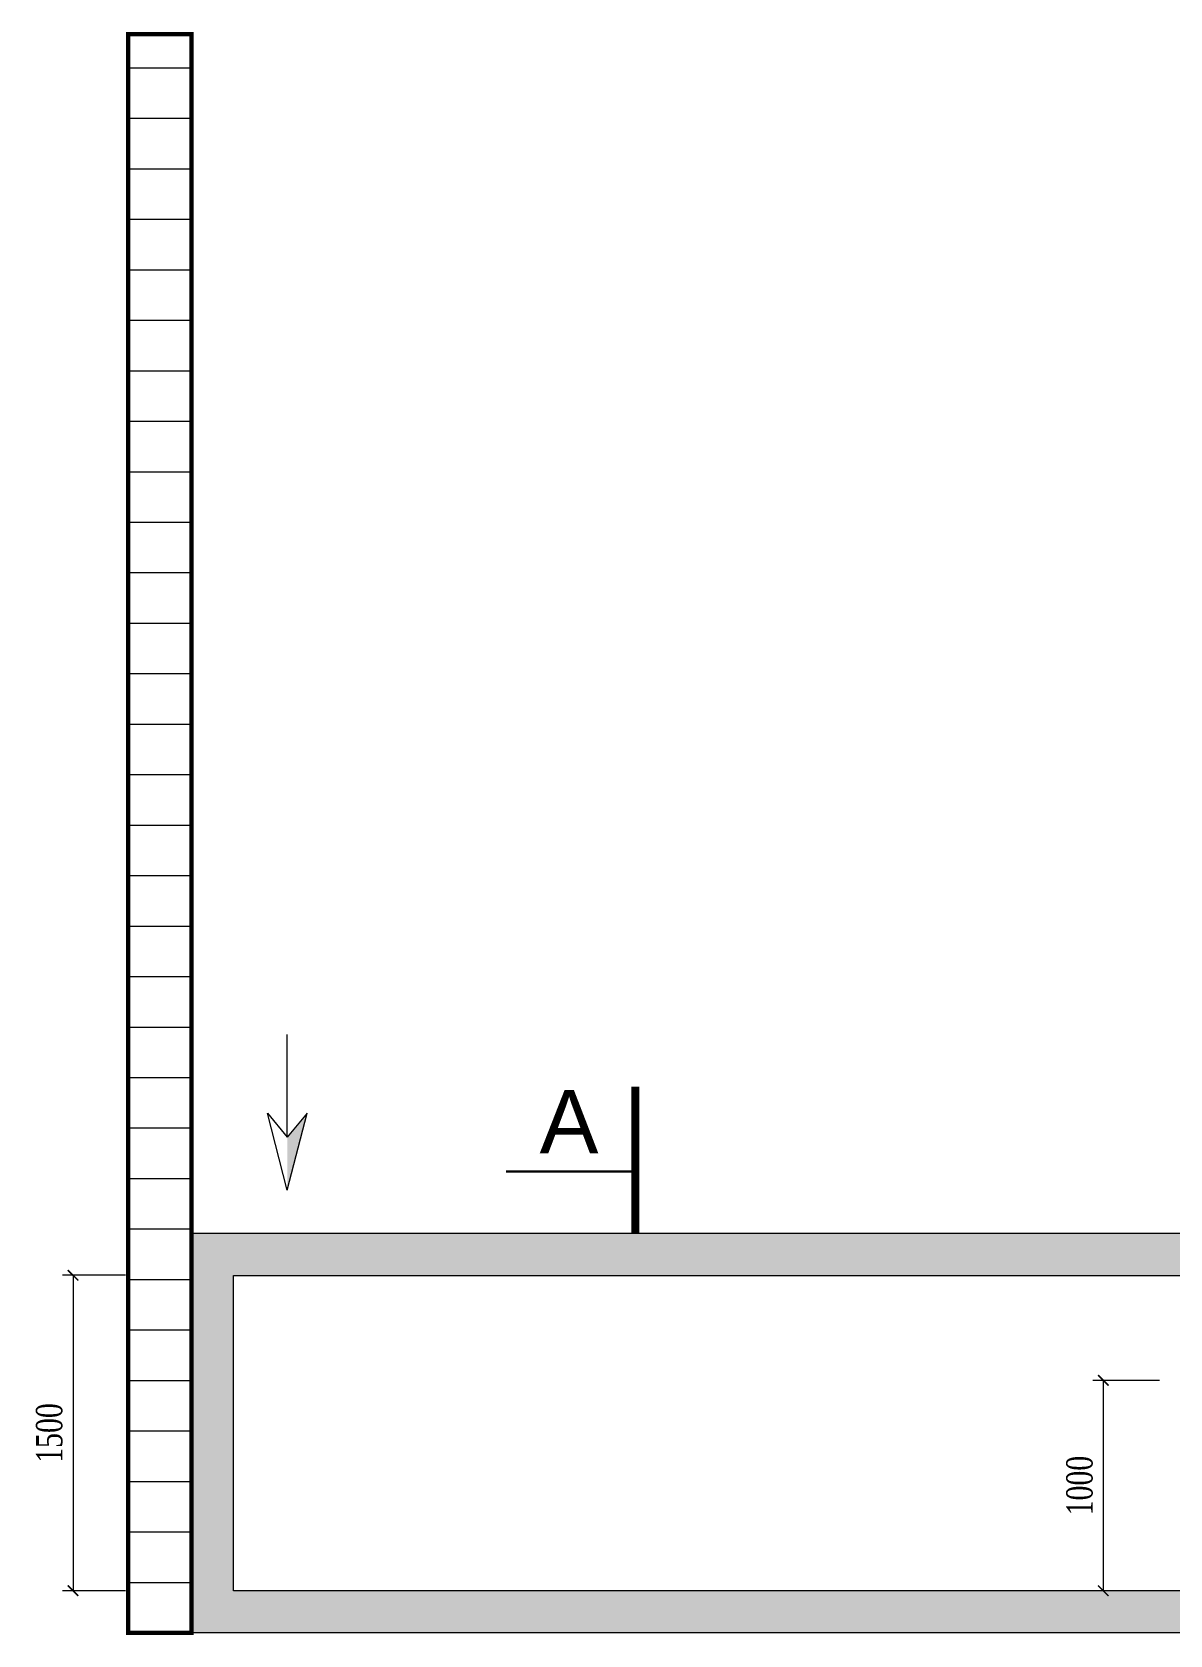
# Model space of a CAD drawing. Header units: millimetres. Extents: x -294625 to 2136527, y -251383 to 128331.
# Drawn here: x 1129285 to 1134692, y -213074 to -205454 of the extents above; entities that cross this region are included whole.
import ezdxf

# ---------------------------------------------------------------- set-up
doc = ezdxf.new("R2010")
doc.units = ezdxf.units.MM
doc.linetypes.add('CONTINOUS', pattern=[0])
doc.linetypes.add('DIVIDEX22', pattern=[1.25, 0.625, -0.25, 0, -0.125, 0, -0.25])
doc.layers.get('Defpoints').update_dxf_attribs({"lineweight": 0})
for name, color, linetype, lineweight in [('00-N-GHI CHU', 7, 'Continuous', 9), ('A-FLOR-PATT-1', 254, 'Continuous', 18), ('N1.6-NM', 3, 'DIVIDEX22', 30), ('N2-PK-TB', 2, 'Continuous', 20), ('N2-TEXT01', 3, 'Continuous', 20), ('N3-NOTE', 11, 'Continuous', 13), ('N4-OTHER1', 143, 'CONTINOUS', 15)]:
    doc.layers.add(name, color=color, linetype=linetype, lineweight=lineweight)
doc.styles.add('ARIAL-H', font='')
doc.styles.add('P-VNTIMEH', font='vntimeh.shx', dxfattribs={"width": 0.75, "height": 300})
doc.styles.get('ARIAL-H').set_extended_font_data('.VnArialH')
doc.dimstyles.new('DimLine', dxfattribs={"dimtxt": 200, "dimasz": 50, "dimexe": 50, "dimexo": 0, "dimgap": 50, "dimtad": 1, "dimdec": 0, "dimzin": 9, "dimdsep": 46, "dimtxsty": 'P-VNTIMEH', "dimblk": 'ARCHTICK', "dimcen": 0, "dimdle": 1, "dimclrd": 256, "dimclre": 256, "dimclrt": 256, "dimadec": 0, "dimazin": 0, "dimtfac": 1, "dimtdec": 0, "dimtix": 1, "dimtmove": 1, "dimatfit": 3, "dimfxl": 500, "dimtfill": 1, "dimtolj": 1, "dimtzin": 0, "dimlwd": -1, "dimlwe": -1, "dimarcsym": 0})

# ---------------------------------------------------------------- blocks, each defined once
blk = doc.blocks.new('*U125')
at = {"layer": 'N4-OTHER1'}
blk.add_line((0, 150), (0, -150), dxfattribs=at)
blk = doc.blocks.new('*U126')
at = {"layer": 'N4-OTHER1', "color": 0, "linetype": 'ByBlock', "lineweight": -2, "transparency": 16777216}
for p in [(0, 0), (240, 0), (480, 0), (720, 0), (960, 0), (1200, 0), (1440, 0), (1680, 0), (1920, 0), (2160, 0), (2400, 0), (2640, 0), (2880, 0), (3120, 0), (3360, 0), (3600, 0), (3840, 0), (4080, 0), (4320, 0), (4560, 0), (4800, 0), (5040, 0), (5280, 0), (5520, 0), (5760, 0), (6000, 0), (6240, 0), (6480, 0), (6720, 0), (6960, 0), (7200, 0), (7440, 0)]:
    blk.add_blockref('*U125', p, dxfattribs=at)
blk = doc.blocks.new('A$C2639329B')
at = {"layer": '00-N-GHI CHU', "color": 232}
for p, q in [((1288, 0), (146, 294)), ((146, 294), (504, 0)), ((504, 0), (-1020, 0)), ((1288, 0), (146, -294)), ((146, -294), (504, 0))]:
    blk.add_line(p, q, dxfattribs=at)
blk.add_solid([(504, 0), (1288, 0), (146, 294)], dxfattribs=at)
blk = doc.blocks.new('_ArchTick')
at = {"color": 0, "linetype": 'ByBlock', "const_width": 0.15}
blk.add_lwpolyline([(-0.5, -0.5), (0.5, 0.5)], dxfattribs=at)
blk = doc.blocks.new('*D132')
at = {"layer": 'Defpoints', "color": 0, "transparency": 16777216}
for p in [(1129729.2, -211363.8), (1129479.7, -212863.8), (1129729.2, -212863.8)]:
    blk.add_point(p, dxfattribs=at)
at = {"layer": 'N3-NOTE', "transparency": 16777216}
for p, q in [((1129729.2, -211363.8), (1129429.7, -211363.8)), ((1129479.7, -211362.8), (1129479.7, -212864.8)), ((1129729.2, -212863.8), (1129429.7, -212863.8))]:
    blk.add_line(p, q, dxfattribs=at)
at = {"layer": 'N3-NOTE', "transparency": 16777216, "xscale": 50, "yscale": 50, "zscale": 50}
for p, rotation in [((1129479.7, -211363.8), 90), ((1129479.7, -212863.8), 270)]:
    blk.add_blockref('_ArchTick', p, dxfattribs=dict(at, rotation=rotation))
at = {"layer": 'N3-NOTE', "transparency": 16777216, "insert": (1129367.2, -212113.8), "char_height": 125, "attachment_point": 5, "rotation": 90, "style": 'P-VNTIMEH', "bg_fill": 3, "box_fill_scale": 1.1, "bg_fill_color": 256, "bg_fill_true_color": 13158600, "bg_fill_transparency": 0}
blk.add_mtext('\\A1;1500', dxfattribs=at)
blk = doc.blocks.new('*D129')
at = {"layer": 'Defpoints', "color": 0, "transparency": 16777216}
for p in [(1134643.5, -211863.8), (1134375.8, -212863.8), (1134643.5, -212863.8)]:
    blk.add_point(p, dxfattribs=at)
at = {"layer": 'N3-NOTE', "transparency": 16777216}
for p, q in [((1134643.5, -211863.8), (1134325.8, -211863.8)), ((1134375.8, -211862.8), (1134375.8, -212864.8)), ((1134643.5, -212863.8), (1134325.8, -212863.8))]:
    blk.add_line(p, q, dxfattribs=at)
at = {"layer": 'N3-NOTE', "transparency": 16777216, "xscale": 50, "yscale": 50, "zscale": 50}
for p, rotation in [((1134375.8, -211863.8), 90), ((1134375.8, -212863.8), 270)]:
    blk.add_blockref('_ArchTick', p, dxfattribs=dict(at, rotation=rotation))
at = {"layer": 'N3-NOTE', "transparency": 16777216, "insert": (1134263.3, -212363.8), "char_height": 125, "attachment_point": 5, "rotation": 90, "style": 'P-VNTIMEH', "bg_fill": 3, "box_fill_scale": 1.1, "bg_fill_color": 256, "bg_fill_true_color": 13158600, "bg_fill_transparency": 0}
blk.add_mtext('\\A1;1000', dxfattribs=at)

msp = doc.modelspace()

# ---------------------------------------------------------------- hatches: boundary and pattern name
at = {"layer": 'A-FLOR-PATT-1'}
h = msp.add_hatch(dxfattribs=at)
h.set_pattern_fill('ANGLE', color=256, scale=3, style=0)
h.set_pattern_definition([(0, (-0.707, 0.707), (0, 20.955), [15.24, -5.715]), (90, (-0.707, 0.707), (-20.955, 1e-15), [15.24, -5.715])])
h.paths.add_polyline_path([(1130042.3, -211163.8), (1136942.3, -211163.8), (1136942.3, -213063.8), (1130042.3, -213063.8)])
h.paths.add_polyline_path([(1130242.3, -211364.3), (1136742.3, -211364.3), (1136742.3, -212863.8), (1130242.3, -212863.8)], flags=16)

# ---------------------------------------------------------------- linework, layer by layer
at = {"layer": 'N1.6-NM', "linetype": 'CONTINOUS', "const_width": 20}
msp.add_lwpolyline([(1130042.3, -213063.8), (1130042.3, -205463.8), (1129742.3, -205463.8), (1129742.3, -213063.8)], close=True, dxfattribs=at)
at = {"layer": 'N2-PK-TB'}
for points in [[(1130042.3, -211163.8), (1136942.3, -211163.8), (1136942.3, -213063.8), (1130042.3, -213063.8)], [(1130242.3, -211364.3), (1136742.3, -211364.3), (1136742.3, -212863.8), (1130242.3, -212863.8)]]:
    msp.add_lwpolyline(points, close=True, dxfattribs=at)
at = {"layer": 'N2-TEXT01', "color": 6, "const_width": 37.5}
msp.add_lwpolyline([(1132151.9, -211160.8), (1132151.9, -210467.8)], dxfattribs=at)
at = {"layer": 'N2-TEXT01', "color": 1}
msp.add_lwpolyline([(1131537, -210870, 11.2, 11.2, 0), (1132017.3, -210870, 112.5, 0, 0), (1132151.9, -210870, 0, 0, 0)], format="xyseb", dxfattribs=at)

# ---------------------------------------------------------------- block references
at = {"layer": '00-N-GHI CHU', "xscale": 0.3206805194877232, "yscale": 0.3206805194877232, "zscale": 0.3206805194877232, "rotation": 270}
msp.add_blockref('A$C2639329B', (1130497.6, -210546.1), dxfattribs=at)
at = {"layer": 'N4-OTHER1', "rotation": 90.00000000000001}
msp.add_blockref('*U126', (1129892.3, -213063.8), dxfattribs=at)

# ---------------------------------------------------------------- texts
at = {"layer": 'N2-TEXT01', "style": 'ARIAL-H'}
msp.add_text('a', height=300, dxfattribs=at).set_placement((1131697.2, -210783.7))

# ---------------------------------------------------------------- next in the draw order: dimensions: what is measured, and where the dimension line sits
at = {"layer": 'N3-NOTE'}
for base, p1, p2, picture, middle in [((1129479.7, -212863.8), (1129729.2, -211363.8), (1129729.2, -212863.8), '*D132', (1129367.2, -212113.8)), ((1134375.8, -212863.8), (1134643.5, -211863.8), (1134643.5, -212863.8), '*D129', (1134263.3, -212363.8))]:
    dim = msp.add_linear_dim(base=base, p1=p1, p2=p2, angle=90, dimstyle='DimLine', dxfattribs=at)
    dim.commit()
    dim.dimension.update_dxf_attribs({"geometry": picture, "text_midpoint": middle})

doc.saveas('drawing.dxf')
